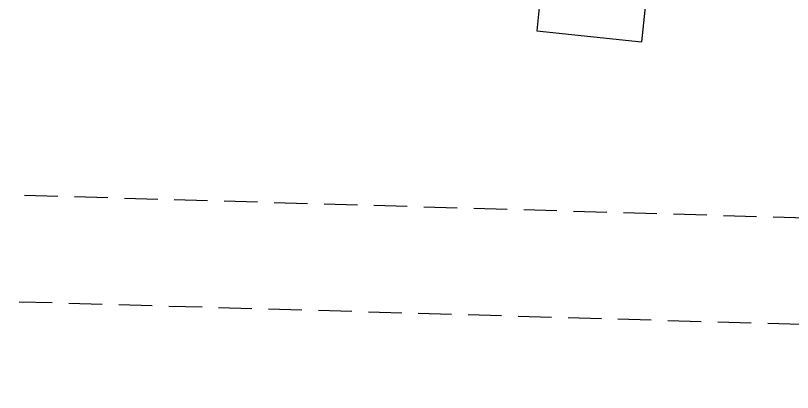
# Model space of a CAD drawing. Extents: x -50 to 48714, y -13211 to 6743.
# Drawn here: x 29187 to 29770, y -1519 to -1236 of the extents above; entities that cross this region are included whole.
import ezdxf

# ---------------------------------------------------------------- set-up
doc = ezdxf.new("R2010")
doc.units = 0
doc.header["$LTSCALE"] = 50
doc.linetypes.add('UE46_01$0$VERDECKTX2', pattern=[0.75, 0.5, -0.25])
doc.layers.get('0').update_dxf_attribs({"linetype": 'CONTINUOUS'})
doc.layers.add('UE46_01$0$M_TRASSE', color=7, linetype='UE46_01$0$VERDECKTX2')

# ---------------------------------------------------------------- blocks, each defined once
blk = doc.blocks.new('UE46_01$0$F_CF35')
for p, q in [((0, 34.7), (0, -34.7)), ((0, 34.7), (12.7, 34.7)), ((12.7, 34.7), (12.7, -34.7)), ((0, -34.7), (12.7, -34.7))]:
    blk.add_line(p, q)
blk = doc.blocks.new('UE46_01$0$ZLD250MM')
for p, q in [((217, -33.5), (217, 45.5)), ((217, 45.5), (267, 45.5)), ((267, -33.5), (267, 45.5)), ((172, 28.5), (172, -28.5)), ((172, 28.5), (217, 28.5)), ((12.7, 20), (172, 20)), ((12.7, -20), (172, -20)), ((172, -28.5), (217, -28.5)), ((217, -33.5), (267, -33.5))]:
    blk.add_line(p, q)
blk.add_blockref('UE46_01$0$F_CF35', (0, 0))
blk = doc.blocks.new('UE46_01')
at = {"layer": 'UE46_01$0$M_TRASSE'}
for p, q in [((22305.4, -197.11), (22212.97, -418.59)), ((22305.4, -197.11), (23736.45, -794.33)), ((22228.37, -381.68), (23690.06, -991.69)), ((22120.53, -640.08), (22212.97, -418.59)), ((22197.56, -455.51), (23671.5, -1070.63)), ((22120.53, -640.08), (23625.11, -1267.99)), ((23736.45, -794.33), (26655.44, -988.41)), ((23690.06, -991.69), (26641.25, -1187.9)), ((26655.44, -988.41), (28979, -1164.55)), ((23671.5, -1070.63), (26635.57, -1267.7)), ((28979, -1164.55), (31559.71, -1239.03)), ((26641.25, -1187.9), (28968.55, -1364.33)), ((31559.71, -1239.03), (32106.1, -1262.96)), ((32106.1, -1262.96), (32095.6, -1502.73)), ((23625.11, -1267.99), (26621.38, -1467.2)), ((26635.57, -1267.7), (28964.37, -1444.24)), ((28968.55, -1364.33), (31552.45, -1438.9)), ((31552.45, -1438.9), (32097.35, -1462.76)), ((28964.37, -1444.24), (31549.54, -1518.85)), ((26621.38, -1467.2), (28953.92, -1644.02)), ((32085.1, -1742.5), (32095.6, -1502.73)), ((31549.54, -1518.85), (32093.85, -1542.69)), ((28953.92, -1644.02), (31542.28, -1718.72)), ((31542.28, -1718.72), (32085.1, -1742.5))]:
    blk.add_line(p, q, dxfattribs=at)
at = {"rotation": 263.9999999999914}
blk.add_blockref('UE46_01$0$ZLD250MM', (29639.29, -985.54), dxfattribs=at)

msp = doc.modelspace()

# ---------------------------------------------------------------- block references
msp.add_blockref('UE46_01', (0, 0))

doc.saveas('drawing.dxf')
